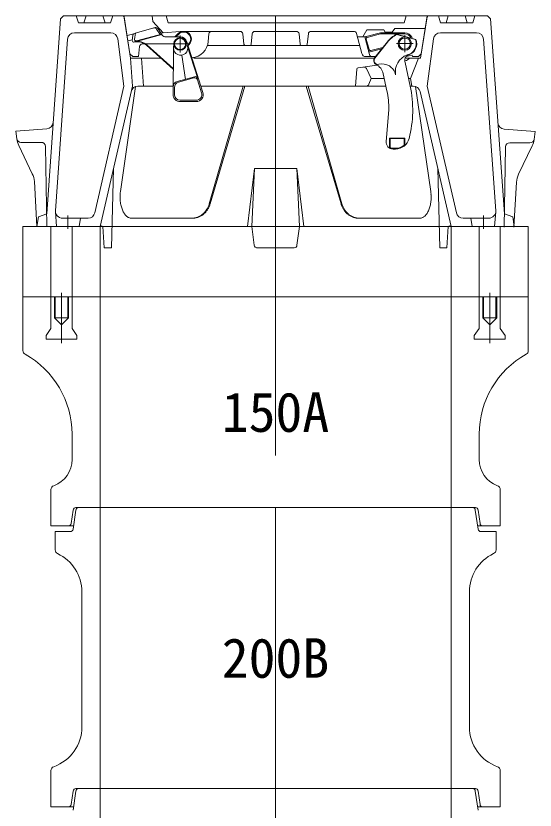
# Model space of a CAD drawing. Units: millimetres, scale not verified. Extents: x -6861 to 6881, y -3554 to 3095.
# Drawn here: x 6038 to 6408, y 2205 to 2771 of the extents above; entities that cross this region are included whole.
import ezdxf
from ezdxf.enums import TextEntityAlignment as Align

# ---------------------------------------------------------------- set-up
doc = ezdxf.new("R2010")
doc.units = ezdxf.units.MM
doc.header["$LTSCALE"] = 20
for name, color, linetype, lineweight in [('0-3_TEMP', 3, 'Continuous', 18), ('0-4_細線', 7, 'Continuous', 18), ('0-7_注釈', 1, 'Continuous', 18)]:
    doc.layers.add(name, color=color, linetype=linetype, lineweight=lineweight)
doc.styles.add('ＭＳ ゴシック', font='')
doc.styles.get('ＭＳ ゴシック').set_extended_font_data('MS Gothic')

msp = doc.modelspace()

# ---------------------------------------------------------------- linework, layer by layer
at = {"layer": '0-3_TEMP'}
for p, q in [((6222.8, 2770.78), (6222.8, 2605.78)), ((6074.8, 2628.7), (6074.8, 2619.25)), ((6370.8, 2628.7), (6370.8, 2619.25)), ((6099.8, 2620.78), (6106.2, 2620.78)), ((6205.8, 2620.78), (6239.8, 2620.78)), ((6222.8, 2620.78), (6222.8, 2457.78)), ((6339.4, 2620.78), (6345.8, 2620.78)), ((6070.3, 2573.78), (6070.3, 2537.78)), ((6375.3, 2573.78), (6375.3, 2537.78)), ((6222.8, 2420.78), (6222.8, 2207.78)), ((6222.8, 2270.78), (6222.8, 1957.78))]:
    msp.add_line(p, q, dxfattribs=at)
at = {"layer": '0-4_細線'}
for p, q in [((6069.65, 2768.78), (6071.8, 2770.78)), ((6071.8, 2770.78), (6373.8, 2770.78)), ((6080.8, 2770.78), (6082.3, 2765.78)), ((6087.8, 2770.78), (6086.3, 2765.78)), ((6099.8, 2770.78), (6101.3, 2765.78)), ((6106.8, 2770.78), (6105.3, 2765.78)), ((6114.3, 2770.78), (6114.89, 2770.18)), ((6119.07, 2743.78), (6114.8, 2770.78)), ((6114.89, 2770.18), (6119.55, 2740.78)), ((6134.8, 2770.78), (6135.3, 2766.78)), ((6144.8, 2770.78), (6146.3, 2765.78)), ((6315.8, 2770.78), (6314.3, 2765.78)), ((6330.7, 2770.18), (6326.05, 2740.78)), ((6326.52, 2743.78), (6330.8, 2770.78)), ((6331.3, 2770.78), (6330.7, 2770.18)), ((6338.8, 2770.78), (6340.3, 2765.78)), ((6345.8, 2770.78), (6344.3, 2765.78)), ((6357.8, 2770.78), (6359.3, 2765.78)), ((6364.8, 2770.78), (6363.3, 2765.78)), ((6375.94, 2768.78), (6373.8, 2770.78)), ((6069.65, 2768.78), (6059.8, 2629.78)), ((6082.3, 2765.78), (6105.3, 2765.78)), ((6135.3, 2766.78), (6142.8, 2758.78)), ((6314.3, 2765.78), (6146.3, 2765.78)), ((6363.3, 2765.78), (6340.3, 2765.78)), ((6375.94, 2768.78), (6385.8, 2629.78)), ((6079.62, 2758.78), (6105.41, 2758.78)), ((6122.35, 2754.07), (6122.96, 2758.67)), ((6122.68, 2758.59), (6136.9, 2762.4)), ((6138.07, 2761.3), (6140.57, 2757.52)), ((6138.77, 2761.95), (6139.63, 2762.15)), ((6139.09, 2761.57), (6142.03, 2757.12)), ((6141.18, 2758.4), (6142.8, 2758.78)), ((6142.8, 2758.78), (6154.8, 2759.78)), ((6154.8, 2759.78), (6175.65, 2759.78)), ((6197.49, 2759.78), (6166.47, 2759.78)), ((6237.49, 2759.78), (6208.11, 2759.78)), ((6278.44, 2759.78), (6248.11, 2759.78)), ((6287.19, 2756.04), (6297.42, 2758.78)), ((6297.42, 2758.78), (6314.8, 2758.78)), ((6299.8, 2760.78), (6300.8, 2759.28)), ((6300.8, 2759.28), (6305.8, 2759.28)), ((6307.8, 2761.78), (6305.8, 2759.28)), ((6307.8, 2761.78), (6329.37, 2761.78)), ((6365.97, 2758.78), (6340.18, 2758.78)), ((6074.63, 2754.13), (6065.98, 2632.13)), ((6110.37, 2754.43), (6114.8, 2720.78)), ((6116.99, 2756.92), (6121.73, 2758.02)), ((6117.62, 2752.96), (6120.78, 2753.69)), ((6120.73, 2753.29), (6121.22, 2756.93)), ((6121.85, 2752.16), (6141.78, 2757.5)), ((6123.6, 2752.97), (6141.59, 2757.79)), ((6144.53, 2755.78), (6154.8, 2755.78)), ((6153.41, 2758.17), (6151.02, 2755.78)), ((6151.73, 2755.78), (6153.76, 2757.81)), ((6154.8, 2756.78), (6154.8, 2744.78)), ((6174.84, 2752.64), (6175.3, 2757.95)), ((6199.48, 2757.98), (6200.21, 2750.68)), ((6206.12, 2757.98), (6205.39, 2750.68)), ((6240.21, 2750.68), (6239.48, 2757.98)), ((6245.39, 2750.68), (6246.12, 2757.98)), ((6284.2, 2744), (6280.37, 2758.29)), ((6281.05, 2755.78), (6286.74, 2755.78)), ((6289.58, 2743.26), (6286.48, 2754.81)), ((6289.41, 2746.78), (6287.4, 2754.28)), ((6288.11, 2755.5), (6297.52, 2758.03)), ((6297.52, 2758.03), (6314.8, 2758.03)), ((6308.99, 2757.76), (6309.02, 2757.49)), ((6308.99, 2757.76), (6322.73, 2754.08)), ((6309.02, 2757.49), (6322.54, 2753.87)), ((6314.8, 2745.03), (6314.8, 2757.03)), ((6322.54, 2753.87), (6322.73, 2754.08)), ((6335.22, 2754.43), (6330.8, 2720.78)), ((6370.96, 2754.13), (6379.61, 2632.13)), ((6121.9, 2752.17), (6122.34, 2752.25)), ((6125.83, 2748.99), (6125.07, 2741.78)), ((6129.44, 2750.78), (6127.76, 2750.78)), ((6149.8, 2732.78), (6130.83, 2749.85)), ((6131.31, 2750.78), (6149.48, 2750.78)), ((6149.94, 2733.32), (6131.41, 2750)), ((6148.8, 2750.78), (6160.8, 2750.78)), ((6149.8, 2714.81), (6150.05, 2747.73)), ((6150.05, 2747.73), (6150.31, 2751.12)), ((6171.06, 2716.3), (6159.56, 2752.3)), ((6167.41, 2726.18), (6159.89, 2749.74)), ((6160.24, 2750.15), (6160.83, 2750.74)), ((6160.42, 2749.62), (6161.19, 2750.39)), ((6282.65, 2749.78), (6174.25, 2749.78)), ((6290.1, 2745.18), (6298.38, 2747.4)), ((6290.63, 2746.07), (6299.16, 2748.36)), ((6302.39, 2752.29), (6293.29, 2740.9)), ((6302.58, 2752.13), (6293.49, 2740.74)), ((6308.8, 2751.03), (6320.8, 2751.03)), ((6119.07, 2743.78), (6121.07, 2741.78)), ((6119.07, 2743.78), (6121.07, 2741.78)), ((6119.07, 2743.78), (6121.07, 2741.78)), ((6119.07, 2743.78), (6121.07, 2741.78)), ((6125.07, 2741.78), (6121.07, 2741.78)), ((6158.6, 2725.59), (6156, 2742.85)), ((6287.1, 2741.78), (6293.82, 2741.78)), ((6315.9, 2741.99), (6320.09, 2742.78)), ((6320.2, 2741.78), (6320.09, 2742.78)), ((6320.2, 2741.78), (6324.52, 2741.78)), ((6324.52, 2741.78), (6326.52, 2743.78)), ((6119.55, 2740.78), (6120.8, 2720.78)), ((6119.55, 2740.78), (6140.67, 2740.78)), ((6127.3, 2740.78), (6128.8, 2720.78)), ((6164.49, 2740.78), (6222.8, 2740.78)), ((6292.96, 2740.78), (6222.8, 2740.78)), ((6315.14, 2737.56), (6318.69, 2720.87)), ((6326.05, 2740.78), (6315.44, 2740.78)), ((6324.55, 2740.78), (6318.8, 2726.28)), ((6280.73, 2732.97), (6279.8, 2720.78)), ((6281.6, 2733.88), (6294.79, 2735.65)), ((6287.43, 2733.27), (6290.8, 2726.28)), ((6152.76, 2724.07), (6164.97, 2727.5)), ((6153.72, 2723.63), (6164.66, 2726.7)), ((6170.11, 2715.99), (6167.11, 2725.38)), ((6290.8, 2726.28), (6289.28, 2722.09)), ((6300.13, 2726.28), (6290.8, 2726.28)), ((6299.47, 2729.55), (6302.06, 2717.33)), ((6318.8, 2726.28), (6317.78, 2726.28)), ((6318.8, 2726.28), (6319.8, 2720.78)), ((6094.07, 2630.66), (6114.8, 2720.78)), ((6097.8, 2620.78), (6120.8, 2720.78)), ((6123.12, 2720.5), (6112.3, 2645.69)), ((6124.78, 2720.78), (6149.63, 2720.78)), ((6150.8, 2714.78), (6150.8, 2719.78)), ((6169.86, 2720.78), (6222.8, 2720.78)), ((6175.57, 2637.09), (6199.66, 2720.78)), ((6176.21, 2636.98), (6200.95, 2720.78)), ((6300.96, 2720.78), (6222.8, 2720.78)), ((6269.38, 2636.98), (6244.65, 2720.78)), ((6270.03, 2637.09), (6245.93, 2720.78)), ((6272.18, 2720.78), (6267.75, 2720.78)), ((6320.82, 2720.78), (6318.89, 2720.78)), ((6322.47, 2720.5), (6333.3, 2645.69)), ((6351.52, 2630.66), (6330.8, 2720.78)), ((6347.8, 2620.78), (6325.69, 2716.9)), ((6154.8, 2710.78), (6166.3, 2710.78)), ((6154.8, 2709.78), (6166.3, 2709.78)), ((6303.46, 2704.03), (6301.49, 2681.46)), ((6059.82, 2690.45), (6037.8, 2688.78)), ((6037.8, 2688.78), (6038.49, 2683.2)), ((6041.45, 2680.78), (6055.85, 2680.78)), ((6304.3, 2683.53), (6303.8, 2683.76)), ((6303.8, 2683.76), (6314.8, 2683.76)), ((6303.8, 2683.76), (6303.8, 2676.8)), ((6304.3, 2683.53), (6314.3, 2683.53)), ((6304.3, 2683.53), (6304.3, 2677.08)), ((6314.3, 2683.53), (6314.8, 2683.76)), ((6314.3, 2683.53), (6314.3, 2678.79)), ((6314.8, 2683.76), (6314.8, 2678.56)), ((6403.98, 2680.44), (6389.58, 2680.46)), ((6039.85, 2678.57), (6049.51, 2658.45)), ((6058.85, 2677.83), (6059.8, 2620.78)), ((6303.8, 2676.8), (6304.3, 2677.08)), ((6306.47, 2676.53), (6308.14, 2676.53)), ((6306.47, 2676.03), (6308.14, 2676.03)), ((6314.3, 2678.79), (6314.8, 2678.56)), ((6386.57, 2677.52), (6385.52, 2620.47)), ((6405.57, 2678.23), (6395.87, 2658.13)), ((6105.8, 2605.78), (6107.3, 2662.08)), ((6207.8, 2662.08), (6237.8, 2662.08)), ((6237.8, 2662.08), (6242.8, 2620.78)), ((6239.8, 2620.78), (6237.8, 2662.08)), ((6339.8, 2605.78), (6338.3, 2662.08)), ((6050.97, 2652.82), (6052.8, 2620.78)), ((6394.41, 2652.49), (6392.52, 2620.46)), ((6053.8, 2627.78), (6059.8, 2629.78)), ((6066.8, 2620.78), (6065.98, 2631.39)), ((6378.8, 2620.78), (6379.61, 2631.39)), ((6391.8, 2627.78), (6385.8, 2629.78)), ((6053.8, 2627.78), (6052.8, 2620.78)), ((6070.97, 2626.78), (6089.2, 2626.78)), ((6083.8, 2626.78), (6082.8, 2620.78)), ((6120.06, 2626.78), (6163.78, 2626.78)), ((6325.53, 2626.78), (6281.81, 2626.78)), ((6374.63, 2626.78), (6356.4, 2626.78)), ((6361.8, 2626.78), (6362.8, 2620.78)), ((6391.8, 2627.78), (6392.8, 2620.78)), ((6042.8, 2570.78), (6042.8, 2620.78)), ((6052.8, 2620.78), (6042.8, 2620.78)), ((6052.8, 2620.78), (6097.8, 2620.78)), ((6062.8, 2570.78), (6062.8, 2620.78)), ((6077.8, 2570.78), (6077.8, 2620.78)), ((6097.8, 2620.78), (6099.8, 2620.78)), ((6097.8, 2570.78), (6097.8, 2620.78)), ((6099.8, 2620.78), (6100.8, 2605.78)), ((6106.2, 2620.78), (6205.8, 2620.78)), ((6205.8, 2620.78), (6207.57, 2607.51)), ((6239.8, 2620.78), (6238.03, 2607.51)), ((6339.4, 2620.78), (6239.8, 2620.78)), ((6345.8, 2620.78), (6344.8, 2605.78)), ((6347.8, 2620.78), (6345.8, 2620.78)), ((6392.8, 2620.78), (6347.8, 2620.78)), ((6347.8, 2570.78), (6347.8, 2620.78)), ((6367.8, 2570.78), (6367.8, 2620.78)), ((6382.8, 2570.78), (6382.8, 2620.78)), ((6392.8, 2620.78), (6402.8, 2620.78)), ((6402.8, 2570.78), (6402.8, 2620.78)), ((6100.8, 2605.78), (6105.8, 2605.78)), ((6236.05, 2605.78), (6209.24, 2605.78)), ((6344.8, 2605.78), (6339.8, 2605.78)), ((6042.8, 2570.78), (6402.8, 2570.78)), ((6042.8, 2570.78), (6042.8, 2532.57)), ((6062.8, 2570.78), (6062.8, 2548.28)), ((6065.3, 2570.78), (6065.3, 2555.78)), ((6065.9, 2570.78), (6065.9, 2555.18)), ((6074.7, 2570.78), (6074.7, 2555.18)), ((6077.8, 2570.78), (6077.8, 2548.28)), ((6097.8, 2570.78), (6097.8, 2420.78)), ((6347.8, 2570.78), (6347.8, 2420.78)), ((6367.8, 2570.78), (6367.8, 2548.28)), ((6370.3, 2570.78), (6370.3, 2555.78)), ((6370.9, 2570.78), (6370.9, 2555.18)), ((6379.7, 2570.78), (6379.7, 2555.18)), ((6380.3, 2570.78), (6380.3, 2555.78)), ((6382.8, 2570.78), (6382.8, 2548.28)), ((6402.8, 2570.78), (6402.8, 2532.57)), ((6065.3, 2555.78), (6075.3, 2555.78)), ((6065.3, 2555.78), (6070.3, 2550.78)), ((6370.3, 2555.78), (6375.3, 2550.78)), ((6380.3, 2555.78), (6370.3, 2555.78)), ((6380.3, 2555.78), (6375.3, 2550.78)), ((6062.8, 2548.28), (6059.3, 2543.28)), ((6077.8, 2548.28), (6081.3, 2543.28)), ((6059.3, 2543.28), (6059.3, 2540.78)), ((6059.3, 2540.78), (6081.3, 2540.78)), ((6081.3, 2543.28), (6081.3, 2540.78)), ((6386.3, 2540.78), (6364.3, 2540.78)), ((6077.8, 2473.11), (6077.8, 2455.14)), ((6367.8, 2473.11), (6367.8, 2455.14)), ((6062.8, 2433.58), (6062.8, 2420.78)), ((6382.8, 2433.58), (6382.8, 2420.78)), ((6062.8, 2420.78), (6062.8, 2407.78)), ((6080.54, 2420.78), (6222.8, 2420.78)), ((6097.8, 2420.78), (6097.8, 2220.78)), ((6365.06, 2420.78), (6222.8, 2420.78)), ((6347.8, 2420.78), (6347.8, 2220.78)), ((6382.8, 2420.78), (6382.8, 2407.78)), ((6078.55, 2419.05), (6077.21, 2409.5)), ((6078.55, 2405.49), (6080.55, 2419.07)), ((6365.05, 2419.07), (6367.05, 2405.49)), ((6367.04, 2419.05), (6368.38, 2409.5)), ((6062.8, 2407.78), (6078.89, 2407.78)), ((6065.8, 2390.75), (6065.8, 2403.78)), ((6076.57, 2403.78), (6065.8, 2403.78)), ((6366.71, 2407.78), (6382.8, 2407.78)), ((6379.8, 2403.78), (6369.02, 2403.78)), ((6379.8, 2403.78), (6379.8, 2390.75)), ((6084.8, 2264.69), (6084.8, 2360.87)), ((6360.8, 2360.87), (6360.8, 2264.69)), ((6062.8, 2207.78), (6062.8, 2233.58)), ((6382.8, 2233.58), (6382.8, 2207.78)), ((6078.55, 2219.05), (6077.21, 2209.5)), ((6078.55, 2205.49), (6080.55, 2219.07)), ((6080.54, 2220.78), (6222.8, 2220.78)), ((6097.8, 2220.78), (6097.8, 2020.78)), ((6365.06, 2220.78), (6222.8, 2220.78)), ((6347.8, 2220.78), (6347.8, 2020.78)), ((6365.05, 2219.07), (6367.05, 2205.49)), ((6367.04, 2219.05), (6368.38, 2209.5)), ((6062.8, 2207.78), (6078.89, 2207.78)), ((6366.71, 2207.78), (6382.8, 2207.78))]:
    msp.add_line(p, q, dxfattribs=at)
for points in [[(6284.91, 2755.78), (6287.8, 2760.78), (6299.8, 2760.78)], [(6385.62, 2690.14), (6407.64, 2688.43), (6406.94, 2682.86)], [(6205.8, 2620.78), (6207.8, 2662.08), (6202.8, 2620.78)], [(6075.3, 2570.78), (6075.3, 2555.78), (6070.3, 2550.78)], [(6367.8, 2548.28), (6364.3, 2543.28), (6364.3, 2540.78)], [(6382.8, 2548.28), (6386.3, 2543.28), (6386.3, 2540.78)]]:
    msp.add_lwpolyline(points, dxfattribs=at)
for centre, radius in [((6154.8, 2750.78), 4.5), ((6154.8, 2750.78), 4), ((6314.8, 2751.03), 4.75), ((6314.8, 2751.03), 4)]:
    msp.add_circle(centre, radius, dxfattribs=at)
for centre, radius, start, end in [((6079.62, 2753.78), 5, 90, 175.943), ((6105.41, 2753.78), 5, 7.496, 90), ((6136.4, 2760.2), 2, 33.435, 105), ((6137.42, 2760.47), 2, 33.435, 105), ((6157.3, 2754.28), 5.5, 315, 135), ((6157.3, 2754.28), 5, 315, 135), ((6177.29, 2757.78), 2, 90, 175), ((6197.49, 2757.78), 2, 5.711, 90), ((6208.11, 2757.78), 2, 90, 174.289), ((6237.49, 2757.78), 2, 5.711, 90), ((6248.11, 2757.78), 2, 90, 174.289), ((6278.44, 2757.78), 2, 15, 90), ((6314.8, 2753.28), 5.5, 18.873, 90), ((6340.18, 2753.78), 5, 90, 172.504), ((6365.97, 2753.78), 5, 4.057, 90), ((6121.72, 2753.16), 1, 172.38, 285), ((6123.2, 2756.66), 2, 105, 172.38), ((6123.34, 2753.94), 1, 172.38, 285), ((6144.53, 2758.78), 3, 213.435, 270), ((6154.8, 2750.78), 5, 17.716, 90), ((6287.45, 2755.07), 1, 105, 195), ((6288.37, 2754.54), 1, 104.999, 195), ((6318.8, 2739.19), 21, 117.828, 141.396), ((6318.8, 2739.19), 20.75, 118.098, 141.396), ((6314.8, 2753.28), 4.75, 25.614, 90), ((6314.8, 2751.03), 8.25, 282.029, 20.153), ((6314.8, 2751.03), 8.5, 289.465, 21.032), ((6124.72, 2742.57), 10, 48.003, 105), ((6124.14, 2742.42), 10, 48.003, 100.392), ((6127.82, 2748.78), 2, 90, 173.991), ((6131.31, 2753.78), 3, 239.518, 270), ((6155.14, 2747.87), 5.09, 179.563, 17.716), ((6161.88, 2753.78), 13, 275.889, 355), ((6201.2, 2750.78), 1, 185.711, 270.001), ((6204.39, 2750.78), 1, 270, 354.289), ((6241.2, 2750.78), 1, 185.711, 270), ((6244.39, 2750.78), 1, 269.999, 354.289), ((6287.1, 2744.78), 3, 195, 270), ((6289.84, 2746.14), 1, 194.999, 285), ((6290.38, 2747.04), 1, 194.999, 285), ((6291.51, 2743.78), 2, 195, 270), ((6320.59, 2731.14), 12.5, 109.028, 190.412), ((6318.8, 2739.19), 4, 106.971, 204), ((6295.64, 2739.03), 3, 141.396, 242.755), ((6295.64, 2739.03), 2.75, 141.396, 283.399), ((6289.68, 2727.47), 10, 12, 62.755), ((6298.56, 2726.62), 10, 13.096, 103.289), ((6311.33, 2747.95), 10, 292.623, 314.134), ((6281.73, 2732.89), 1, 97.625, 175.601), ((6285.62, 2732.4), 2, 25.722, 97.625), ((6165.2, 2724.78), 2, 17.716, 105.689), ((6165.51, 2725.58), 2, 17.716, 105.689), ((6124.78, 2715.78), 5, 90, 167.047), ((6153.84, 2720.22), 4, 105.689, 179.563), ((6154.8, 2719.78), 4, 105.689, 180), ((6287.4, 2722.78), 2, 270, 340.017), ((6239.46, 2704.03), 81, 345.314, 12), ((6320.82, 2715.78), 5, 12.953, 90), ((6154.8, 2714.78), 5, 179.204, 270), ((6154.8, 2714.78), 4, 180, 270), ((6166.3, 2714.78), 5, 270, 17.716), ((6166.3, 2714.78), 4, 270, 17.716), ((6239.46, 2704.03), 64, 0, 12), ((6059.44, 2695.44), 5, 274.344, 355.943), ((6386.01, 2695.13), 5, 183.949, 265.548), ((6041.45, 2683.78), 3, 187.125, 270), ((6053.38, 2685.06), 15, 187.125, 205.641), ((6055.85, 2677.78), 3, 0.955, 90), ((6306.47, 2681.03), 5, 175, 270), ((6308.14, 2686.03), 10, 270, 345.314), ((6389.57, 2677.46), 3, 89.893, 178.938), ((6403.98, 2683.44), 3, 269.893, 352.768), ((6392.05, 2684.75), 15, 334.252, 352.768), ((6306.47, 2681.03), 4.5, 241.158, 270), ((6308.14, 2686.03), 9.5, 270, 310.388), ((6035.99, 2651.96), 15, 3.27, 25.641), ((6409.38, 2651.61), 15, 154.251, 176.622), ((6126.86, 2643.2), 14.77, 170.3107, 176.8801), ((6318.73, 2643.2), 14.77, 3.1189, 9.6883), ((6127.01, 2641.62), 15, 177.4205, 183.9898), ((6126.98, 2642.41), 14.95, 173.8928, 180.4621), ((6126.94, 2640.82), 14.9, 180.9617, 187.5311), ((6318.65, 2640.82), 14.9, 352.4699, 359.0393), ((6318.61, 2642.41), 14.95, 359.5389, 6.1082), ((6318.59, 2641.62), 15, 356.0092, 2.5785), ((6126.79, 2640.04), 14.66, 184.583, 191.1524), ((6126.55, 2639.28), 14.3, 188.3591, 194.9285), ((6126.22, 2638.56), 13.81, 192.3687, 198.9381), ((6161.47, 2640.84), 14.56, 331.1669, 335.627), ((6161.4, 2640.97), 14.67, 335.276, 339.736), ((6162.15, 2640.84), 14.56, 331.1669, 335.627), ((6161.35, 2641.11), 14.78, 339.3247, 343.7847), ((6162.08, 2640.97), 14.67, 335.276, 339.736), ((6162.03, 2641.11), 14.78, 339.3247, 343.7847), ((6283.57, 2641.11), 14.78, 196.2168, 200.6768), ((6283.51, 2640.97), 14.67, 200.2641, 204.7241), ((6284.25, 2641.11), 14.78, 196.2154, 200.6754), ((6283.44, 2640.84), 14.56, 204.3731, 208.8331), ((6284.19, 2640.97), 14.67, 200.2641, 204.7241), ((6284.12, 2640.84), 14.56, 204.3731, 208.8331), ((6319.37, 2638.56), 13.81, 341.063, 347.6323), ((6319.05, 2639.28), 14.3, 345.0715, 351.6408), ((6318.8, 2640.04), 14.66, 348.8466, 355.416), ((6070.97, 2631.78), 5, 175.943, 270), ((6089.2, 2631.78), 5, 270, 347.047), ((6125.81, 2637.88), 13.21, 196.7089, 203.2783), ((6125.33, 2637.24), 12.52, 201.4968, 208.0661), ((6124.77, 2636.67), 11.76, 206.8736, 213.443), ((6124.16, 2636.17), 10.97, 213.0103, 219.5796), ((6123.49, 2635.73), 10.18, 220.1042, 226.6735), ((6162.19, 2640.14), 13.59, 300.1171, 304.5772), ((6162.87, 2640.14), 13.59, 300.118, 304.5781), ((6162.07, 2640.21), 13.72, 304.8267, 309.2867), ((6162.74, 2640.21), 13.72, 304.8267, 309.2867), ((6161.95, 2640.3), 13.86, 309.4439, 313.904), ((6162.63, 2640.3), 13.86, 309.4439, 313.904), ((6161.84, 2640.39), 14.01, 313.966, 318.4261), ((6162.51, 2640.39), 14.01, 313.966, 318.4261), ((6161.73, 2640.49), 14.15, 318.3946, 322.8546), ((6162.41, 2640.49), 14.15, 318.3946, 322.8546), ((6161.64, 2640.6), 14.3, 322.7347, 327.1947), ((6161.55, 2640.72), 14.43, 326.9882, 331.4482), ((6162.32, 2640.6), 14.3, 322.7334, 327.1934), ((6162.23, 2640.72), 14.43, 326.9895, 331.4495), ((6283.37, 2640.72), 14.43, 208.5506, 213.0106), ((6283.28, 2640.6), 14.3, 212.8066, 217.2667), ((6284.04, 2640.72), 14.43, 208.5506, 213.0106), ((6283.18, 2640.49), 14.15, 217.1443, 221.6044), ((6283.96, 2640.6), 14.3, 212.8066, 217.2667), ((6283.86, 2640.49), 14.15, 217.1455, 221.6056), ((6283.08, 2640.39), 14.01, 221.5752, 226.0352), ((6283.76, 2640.39), 14.01, 221.574, 226.0341), ((6282.97, 2640.3), 13.86, 226.0961, 230.5562), ((6283.65, 2640.3), 13.86, 226.0961, 230.5562), ((6282.85, 2640.21), 13.72, 230.7123, 235.1723), ((6283.53, 2640.21), 13.72, 230.7133, 235.1733), ((6282.72, 2640.14), 13.59, 235.4231, 239.8831), ((6283.4, 2640.14), 13.59, 235.4222, 239.8822), ((6322.1, 2635.73), 10.18, 313.3253, 319.8947), ((6321.44, 2636.17), 10.97, 320.4204, 326.9897), ((6320.82, 2636.67), 11.76, 326.5581, 333.1274), ((6320.27, 2637.24), 12.52, 331.9339, 338.5032), ((6319.78, 2637.88), 13.21, 336.7206, 343.2899), ((6356.4, 2631.78), 5, 192.953, 270), ((6374.63, 2631.78), 5, 270, 4.057), ((6122.78, 2635.38), 9.44, 228.3576, 234.9269), ((6122.03, 2635.11), 8.8, 237.915, 244.4843), ((6121.25, 2634.93), 8.33, 248.7655, 255.3348), ((6120.46, 2634.84), 8.07, 260.6055, 267.1748), ((6163.03, 2639.9), 13.13, 270.3185, 274.7786), ((6163.71, 2639.9), 13.13, 270.3185, 274.7786), ((6162.88, 2639.91), 13.15, 275.4061, 279.8662), ((6163.56, 2639.91), 13.15, 275.4061, 279.8662), ((6162.74, 2639.94), 13.2, 280.4664, 284.9264), ((6163.42, 2639.94), 13.2, 280.466, 284.926), ((6162.6, 2639.97), 13.27, 285.481, 289.941), ((6163.27, 2639.97), 13.27, 285.4815, 289.9415), ((6162.46, 2640.02), 13.36, 290.4359, 294.8959), ((6163.14, 2640.02), 13.36, 290.4359, 294.8959), ((6162.32, 2640.07), 13.47, 295.3184, 299.7784), ((6163, 2640.07), 13.47, 295.3176, 299.7776), ((6282.59, 2640.07), 13.47, 240.2216, 244.6816), ((6283.27, 2640.07), 13.47, 240.2224, 244.6824), ((6282.46, 2640.02), 13.36, 245.1042, 249.5643), ((6283.14, 2640.02), 13.36, 245.1042, 249.5643), ((6282.32, 2639.97), 13.27, 250.0592, 254.5192), ((6283, 2639.97), 13.27, 250.0587, 254.5187), ((6282.18, 2639.94), 13.2, 255.0736, 259.5336), ((6282.86, 2639.94), 13.2, 255.074, 259.534), ((6282.03, 2639.91), 13.15, 260.1338, 264.5939), ((6282.71, 2639.91), 13.15, 260.1336, 264.5936), ((6281.89, 2639.9), 13.13, 265.2214, 269.6815), ((6282.57, 2639.9), 13.13, 265.2215, 269.6815), ((6325.13, 2634.84), 8.08, 272.8248, 279.3941), ((6324.34, 2634.93), 8.33, 284.6659, 291.2353), ((6323.57, 2635.11), 8.8, 295.5149, 302.0842), ((6322.82, 2635.38), 9.44, 305.0739, 311.6433), ((6098.8, 2620.03), 1.25, 36.87, 143.13), ((6346.8, 2620.03), 1.25, 36.87, 143.13), ((6209.55, 2607.78), 2, 187.595, 270), ((6236.05, 2607.78), 2, 270, 352.405), ((6045.8, 2532.57), 3, 180, 240.968), ((6399.8, 2532.57), 3, 299.032, 0), ((6012.8, 2473.11), 65, 0, 60.968), ((6432.8, 2473.11), 65, 119.032, 180), ((6057.8, 2455.14), 20, 290.354, 0), ((6387.8, 2455.14), 20, 180, 249.646), ((6065.8, 2433.58), 3, 110.354, 180), ((6379.8, 2433.58), 3, 0, 69.646), ((6080.54, 2418.78), 2, 90, 172.001), ((6082.52, 2418.78), 2, 90, 171.634), ((6363.07, 2418.78), 2, 8.366, 90), ((6365.06, 2418.78), 2, 7.999, 90), ((6075.23, 2409.78), 2, 270, 352.001), ((6370.36, 2409.78), 2, 187.999, 270), ((6076.57, 2405.78), 2, 270, 351.633), ((6369.02, 2405.78), 2, 188.367, 270), ((6068.8, 2390.75), 3, 180, 244.897), ((6054.8, 2360.87), 30, 0, 64.897), ((6390.8, 2360.87), 30, 115.103, 180), ((6376.8, 2390.75), 3, 295.103, 0), ((6054.8, 2264.69), 30, 289.471, 0), ((6390.8, 2264.69), 30, 180, 250.529), ((6065.8, 2233.58), 3, 109.47, 179.998), ((6379.8, 2233.58), 3, 0.002, 70.53), ((6080.54, 2218.78), 2, 90, 172.001), ((6082.52, 2218.78), 2, 90, 171.634), ((6363.07, 2218.78), 2, 8.366, 90), ((6365.06, 2218.78), 2, 7.999, 90), ((6075.23, 2209.78), 2, 270, 352.001), ((6370.36, 2209.78), 2, 187.999, 270)]:
    msp.add_arc(centre, radius, start, end, dxfattribs=at)

# ---------------------------------------------------------------- texts
at = {"layer": '0-7_注釈', "style": 'ＭＳ ゴシック'}
for s, p in [('150A', (6184.4, 2466.24)), ('200B', (6184.4, 2291.24))]:
    msp.add_text(s, height=28.15, dxfattribs=at).set_placement(p, align=Align.BOTTOM_LEFT)

doc.saveas('drawing.dxf')
